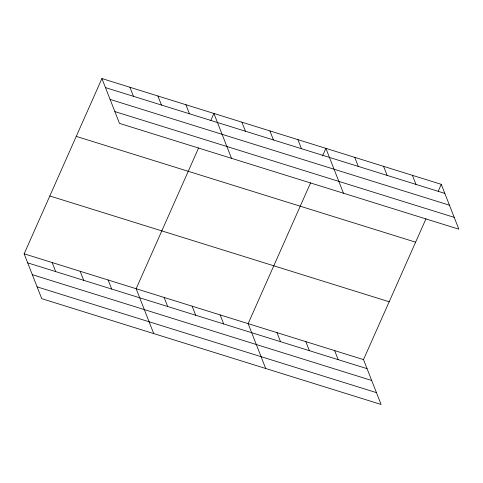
<?xml version="1.0" encoding="UTF-8"?>
<svg xmlns="http://www.w3.org/2000/svg" width="483" height="483" viewBox="0 0 483 483"><rect width="100%" height="100%" fill="white"/><g stroke="black" fill="none" stroke-linecap="round" stroke-linejoin="round"><path stroke-width="0.72" d="M426 218.763L363.506 359.606L381.081 404.458L41.725 298.669L24.15 253.816L101.919 78.542L441.275 184.331L458.85 229.184L119.494 123.394L101.919 78.542M198.628 147.883L136.14 288.731L153.715 333.578M210.848 120.339L213.903 113.451L231.484 158.303M310.617 182.791L248.123 323.64L265.704 368.487M322.529 155.937L325.892 148.366L343.467 193.212M438.22 191.22L441.275 184.331M105.463 87.592L444.819 193.381M110.094 99.407L449.45 205.197M114.863 111.579L454.219 217.368M76.254 136.387L415.609 242.17M49.815 195.977L389.171 301.766M24.15 253.816L363.506 359.606M27.7 262.873L367.056 368.662M32.325 274.682L371.681 380.471M37.094 286.854L376.456 392.643M412.428 175.341L415.978 184.391M383.58 166.345L387.131 175.401M354.739 157.355L358.283 166.406M297.896 139.635L301.44 148.686M269.9 130.911L273.444 139.961M334.659 350.616L338.209 359.666M241.905 122.181L245.449 131.231M305.817 341.626L309.361 350.676M276.97 332.63L280.52 341.68M185.907 104.726L189.457 113.777M157.911 95.996L161.461 105.052M220.127 314.91L223.677 323.966M129.915 87.272L133.459 96.322M192.131 306.186L195.681 315.236M164.135 297.456L167.679 306.506M108.144 280.001L111.688 289.051M80.142 271.277L83.692 280.327M52.146 262.547L55.696 271.597"/></g></svg>
